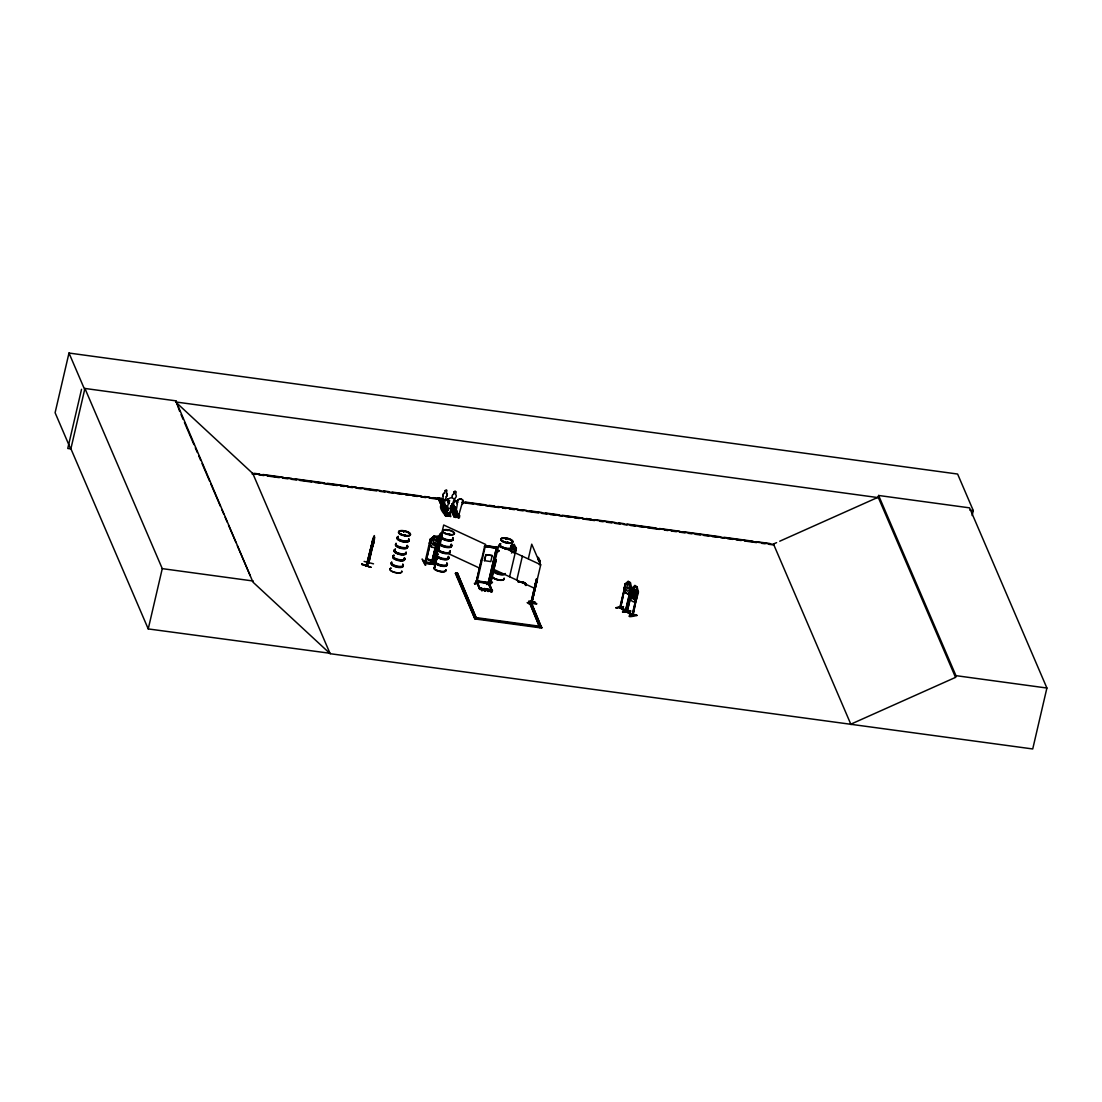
<?xml version="1.0" encoding="UTF-8"?>
<svg xmlns="http://www.w3.org/2000/svg" width="1102" height="1102" viewBox="0 0 1102 1102"><rect width="100%" height="100%" fill="white"/><g stroke="black" fill="none" stroke-linecap="round" stroke-linejoin="round"><path stroke-width="1.5" d="M371.305 545.834L371.195 548.686C374.019 547.666 375.355 530.489 374.129 539.663M441.682 536.564L441.709 533.478M637.769 591.512L632.768 615.784L632.369 614.558M443.693 503.642L443.142 502.953L443.417 503.793M448.886 515.722L449.492 513.119L448.004 512.829C446.517 519.951 448.073 509.51 448.927 513.752M448.28 512.761L448.679 513.78M449.037 513.601L448.294 513.56M452.219 504.812L452.302 504.964M456.104 492.153L455.608 494.619A2.19 1.97 -24.4 0 1 455.319 497.801L453.101 505.419M457.468 515.116L457.771 514.235M457.482 513.987L458.046 514.73L457.178 513.89M366.332 564.913L367.021 564.816L366.167 565.877L368.564 562.888M449.96 513.587L449.671 514.827L445.511 514.29L446.158 515.364L450.153 515.901L450.319 513.628L450.663 516.686M536.688 603.441L527.114 602.642L536.674 604.13M476.381 582.476L477.276 581.939L476.381 581.374M476.505 581.884L489.123 583.633M476.532 580.947L479.907 589.267L476.353 581.553M477.235 581.897L476.16 581.636L489.012 583.082M497.264 547.653L488.944 583.495M479.687 589.336L479.852 588.592L492.484 590.314L492.318 591.058L479.687 589.336L476.229 581.236L489.054 583.165L497.374 547.653L484.825 545.958M364.115 561.441L373.509 563.838M515.681 548.3L514.317 553.163M441.806 504.771L443.307 496.134A2.19 1.97 -24.4 0 1 444.478 493.049L444.505 493.104A2.19 1.97 -24.4 0 0 443.335 496.175L443.307 496.134M448.362 502.636L446.379 514.303L449.533 514.717L452.826 503.215A3.278 2.948 -24.4 0 0 453.804 498.999A3.278 2.948 -24.4 0 0 449.34 498.407A3.278 2.948 -24.4 0 0 448.362 502.636L448.404 502.705M458.542 515.943L461.834 504.44A3.278 2.948 -24.4 0 0 462.812 500.225A3.278 2.948 -24.4 0 0 458.363 499.633A3.278 2.948 -24.4 0 0 457.371 503.862L455.388 515.529L454.603 514.235L454.244 515.791M445.566 514.331L445.966 513.05L445.236 514.565M972.129 515.543L973.286 510.57L957.61 474.039L68.985 353.039L55.1 412.727L70.776 449.258L84.923 388.455L175.893 400.839L252.964 582.131L330.145 653.693L1032.726 748.961L1046.9 688.034L969.567 507.857L878.611 495.473L878.198 497.222L955.53 677.386L850.799 724.193M81.534 389.295L67.759 448.473L70.955 448.9M175.893 400.839L179.695 411.445M330.104 653.293L148.233 628.925L162.269 568.632L84.923 388.455M366.195 565.849L372.297 541.798M366.594 565.932L372.462 541.523L366.498 565.973L368.771 562.02M368.771 563.274L372.407 545.683M368.467 562.888L373.73 540.641M374.418 539.14L368.729 563.26M423.953 560.684C429.89 575.547 416.157 547.487 425.524 564.927M425.923 562.323L424.876 562.185L424.725 563.191L430.317 539.195L431.337 539.401M439.533 500.253L442.632 500.873M428.21 559.472L435.993 562.805L428.32 559.1M445.731 515.819L440.855 505.281L445.745 505.432C455.897 515.323 433.72 507.691 447.949 510.295M441.199 504.234L441.434 503.187L441.998 503.931M441.682 503.228L441.489 504.055L444.147 504.399L444.588 503.6L444.409 505.598M441.503 505.873L446.227 506.493L441.503 505.873L438.031 498.132M444.505 493.104L445.236 490.431M441.833 506.589L446.558 507.209L441.833 506.589L446.916 516.177L438.885 498.118M445.745 505.432L445.277 506.08L441.516 504.936L441.764 503.903L444.092 504.193L446.282 496.52A2.19 1.97 -24.4 0 0 446.572 493.338L446.751 490.252M444.34 504.647L444.588 503.6M444.478 505.115L444.34 503.573M435.676 545.449L431.915 561.386L436.199 545.297M435.951 545.573L432.177 561.51L432.094 560.491L432.948 560.505M431.667 563.99L436.13 562.695M432.246 561.497L436.475 545.421M435.014 566.318L433.417 561.951L434.973 565.106M438.899 540.503L433.251 564.362L438.803 540.173M424.669 563.053C440.442 565.491 434.408 562.53 425.703 562.254M424.931 563.232L434.092 564.444L439.588 540.435L438.789 540.448M438.899 544.374L439.753 540.545L430.262 539.333L429.381 543.121L431.653 547.322L429.477 543.052L438.899 544.374L434.863 547.749L438.872 544.333M446.158 515.364L445.966 513.05M432.053 564.238L435.772 562.874M435.689 562.874L435.717 563.122M435.565 563.756L435.138 562.406M436.268 561.138L437.026 557.846M438.748 549.691L441.241 539.773L440.524 539.443L434.808 563.439L435.772 563.659M452.316 497.36L452.343 497.415A2.19 1.97 -24.4 0 1 453.514 494.33L454.244 491.657M453.514 494.33L454.01 492.181M451.668 506.107L452.054 504.303C454.41 503.876 451.517 508.49 453.005 504.427M449.96 515.185L450.319 513.628M451.751 509.827L456.476 510.446L451.751 509.827L455.264 517.348L454.603 514.235M453.156 505.625L453.597 504.84L453.68 506.576L452.757 506.7M453.363 505.873L453.597 504.84M453.487 506.341L453.349 504.799M450.814 505.997L454.754 506.658L456.724 511.466M455.167 508.036L450.511 507.099M454.974 514.29L454.685 515.529L458.68 516.053L459.465 517.664M456.448 516.769L457.013 514.055L458.46 514.248L457.895 516.948L458.46 514.248L457.055 514.414M458.68 516.053L458.969 514.813L459.823 515.929C457.757 522.155 455.567 510.226 454.093 508.683L458.101 517.692M458.969 516.411L459.341 514.854M458.969 514.813L459.162 517.127L455.167 516.59L455.098 515.309M539.222 626.253L528.974 601.21L530.806 601.458L541.716 628.016L474.907 618.925L455.401 573.495L457.413 572.999L476.739 619.172L457.413 572.999M434.684 563.37L443.707 525.007L485.693 544.471L476.835 582.889L476.064 582.572L481.602 558.645L482.497 558.907L481.602 558.645M476.105 582.572L481.794 558.59M482.029 557.626L484.756 545.724L485.472 545.876M476.284 582.462L476.326 581.222M476.615 582.834L476.849 581.952M485.899 554.761L484.508 560.725L485.858 554.65L492.222 555.615L485.858 554.65M479.783 581.429L474.356 583.316M480.472 589.446L477.111 581.663M480.885 588.041C486.023 591.967 477.469 586.044 483.186 589.102L484.784 588.564L483.53 589.859L485.541 591.113L483.53 589.859M484.053 588.468L483.075 589.598L481.657 588.137M474.907 618.925L455.567 572.737M485.665 590.617L483.323 589.529L481.602 590.576L482.869 589.267M482.332 590.672L483.323 589.529M476.422 618.415L476.587 617.671L539.732 626.267M484.467 560.615L490.831 561.593L492.167 555.518M485.541 591.113L484.894 590.507M491.561 590.879L488.2 583.178L496.575 547.363L488.2 583.206L491.602 590.658M487.043 588.867C492.167 592.807 483.613 586.884 489.343 589.942L490.927 589.405L489.674 590.7L491.699 591.939L489.674 590.7M490.211 589.308L489.219 590.438L487.8 588.978M491.809 591.443L489.481 590.355L487.745 591.402L489.012 590.107M496.093 560.105L490.39 584.074L496.093 560.105L495.197 559.844L489.66 583.771L490.597 583.964M489.591 583.729L498.765 545.27L540.738 564.734L531.674 603.249L530.861 602.863L531.867 603.097M488.475 591.512L489.481 590.355M491.699 591.939L491.051 591.347M492.098 590.851L489.136 582.559L476.519 580.837M514.29 553.039L515.571 548.149M509.592 576.745L516.259 548.41L515.447 552.267M516.81 580.093L522.362 556.221M518.229 581.76L523.051 582.049L522.968 582.958L522.913 581.718L522.83 582.862M522.72 582.586L523.367 582.972L518.326 581.415M528.395 558.507L531.729 544.181L540.586 564.844M523.312 582.944L523.56 582.063M518.216 581.911L524.538 582.6L525.53 585.41L526.095 585.01M529.18 603.607C533.189 605.549 539.594 598.441 529.222 603.676M540.269 561.001L538.589 560.78C536.123 552.653 540.972 561.152 539.36 560.918M541.716 628.016L530.806 601.458M539.388 564.789L540.076 560.849L539.36 560.877M536.467 578.977L530.93 602.904L536.467 578.977L537.184 579.308M531.439 602.822L532.28 602.395L531.632 602.023M531.839 602.904L537.39 579.032L531.66 603.207M539.884 627.768L528.974 601.21M616.142 607.932L623.539 606.637L616.28 607.574M626.253 584.432L628.168 581.36L630.385 582.586L631.639 587.697L626.06 611.582C625.261 611.555 616.789 606.389 620.867 607.133M630.62 591.416L627.754 593.937L625.509 592.601L624.269 587.49L625.233 583.688L628.168 581.36M619.779 607.698L625.564 583.743L620.646 608.015L619.985 606.83M625.564 583.743L620.109 607.657L626.322 611.541L631.542 587.669M620.398 608.056L625.853 583.798M622.713 611.541C647.329 609.599 606.72 614.021 629.931 610.673M623.002 611.748L630.096 611.211M630.978 587.049L625.33 611.155M631.226 587.283L625.592 611.114M631.956 587.889L626.404 611.858L632.713 615.742M631.749 593.083L632.286 587.945L626.473 611.858M632.438 588.275L627.024 612.23L631.005 596.265M629.903 610.604L630.137 611.279M636.86 615.522C634.587 612.216 621.018 619.31 636.86 615.467M632.066 615.384L637.672 591.223M626.666 611.775L632.961 615.701L637.934 591.485L632.314 615.302M636.433 599.488L638.513 591.843M955.53 677.386L955.944 675.65L878.611 495.473M373.964 537.569C368.853 559.265 378.62 521.687 371.966 541.702M452.826 503.215L449.492 514.634L450.153 515.901M372.008 547.666L373.688 542.887M373.468 542.501L371.911 546.055L373.73 537.294M443.651 503.311L443.293 503.738M479.563 588.95L492.208 590.672M479.714 589.115L492.208 590.92M488.93 583.11L492.318 591.058M441.792 533.52L439.781 537.115L439.67 540.063L441.296 538.231M497.167 547.501L486.12 545.807M438.816 537.39L440.635 533.396L442.549 532.845M361.676 564.486L370.975 567.296M628.746 582.283L626.928 586.746L627.961 589.074L629.394 586.388L628.815 582.269M443.569 503.586C443.376 502.967 442.646 503.407 443.596 504.936L443.376 503.394M448.597 513.215L448.459 513.89M457.798 514.923L457.358 514.799M510.625 546.482L511.81 544.443L512.857 544.622L512.788 549.705L510.336 550.807M448.679 513.022L448.418 513.628M457.647 513.89L457.33 514.097M457.592 514.469L457.743 514.414M441.613 500.955L440.566 500.721L441.172 500.363M453.445 510.405L455.415 510.915L453.349 510.185M437.728 537.611L440.635 533.299L442.605 532.734M623.374 607.009L615.853 607.836M622.658 611.982L630.192 610.839M403.897 531.811C402.643 530.668 404.186 532.142 403.663 531.15M404.902 534.883C404.282 535.352 405.701 535.145 404.806 535.035M447.688 530.351L447.426 530.117M449.409 534.622L450.126 534.346L449.148 533.878M506.341 539.057L505.377 538.726L506.397 538.823M505.818 538.423L505.859 538.754M506.92 542.418L507.87 542.336L506.837 542.749M506.975 542.556L507.939 542.267M434.326 536.068L431.254 542.418L432.81 544.953L434.877 545.228L437.439 543.245L437.48 536.343L434.284 535.93L430.262 539.333L434.284 535.93M526.053 585.479L524.896 582.889L526.012 585.341M486.478 584.349L492.498 582.228L486.891 584.418M492.332 582.6L486.822 584.459M366.58 564.927L368.454 562.599M366.911 565.023L368.771 562.695M445.249 490.486L446.544 490.17M454.272 491.712L455.016 491.327M630.688 591.402L627.672 593.95L625.564 592.518M511.48 553.039L514.069 551.152L514.111 544.195L516.425 548.576M481.602 590.576L482.759 589.763M483.654 589.363L484.784 588.564M487.745 591.402L488.902 590.603M489.798 590.204L490.927 589.405M445.69 515.791C433.485 502.581 446.489 501.286 447.715 510.419M441.227 505.157L438.279 498.035M442.081 505.143L438.94 498.008M447.481 511.81L444.409 505.956M453.969 507.264L454.933 507.375M449.079 513.243L450.442 516.259L449.533 516.315M454.3 517.196L450.195 508.146L454.3 517.196L459.451 517.485M450.635 507.843L455.03 517.265M455.209 517.293L455.952 517.389L451.558 507.967M458.804 517.775L454.355 508.504M432.163 560.436L433.031 560.45M440.566 500.721L441.571 501.121M446.393 509.592C442.536 509.523 445.249 508.201 446.406 509.689M447.867 530.214L447.081 530.351L448.128 530.544M449.561 534.194L448.321 534.112M448.845 533.878L449.423 534.208M505.68 538.644L506.121 539.085M506.217 538.63L505.57 538.644M507.485 542.887L507.939 542.46M776.593 542.625L773.466 544.016L850.992 724.606M779.72 541.22L878.198 497.222M431.612 564.031L436.268 562.351M474.618 583.908L480.114 582.076L474.645 583.964M437.797 537.624L437.866 537.666M437.907 544.622L439.946 544.002L437.99 544.663M434.353 557.75L437.246 558.921M441.268 505.184L442.136 505.143M444.065 505.391L444.671 505.474M453.625 506.7L452.523 504.041M454.341 507.292L457.068 513.312M445.387 515.984L450.442 516.259M455.87 517.417L451.476 508.132M403.869 531.563L403.511 531.77M630.385 582.586L629.765 589.873L627.865 591.264L626.473 590.397L625.592 587.27M626.143 584.101L625.316 583.784M634.972 585.548L632.314 591.471L633.195 594.598L634.587 595.466L636.488 594.074L637.108 586.774L638.361 591.884M624.269 587.49L625.647 592.518M632.286 587.945L634.876 585.438L637.108 586.774M630.909 591.691L632.314 596.788L634.394 598.138L637.231 595.686M631.047 591.76C638.65 580.534 636.102 590.975 635.606 597.863L633.705 599.254L632.314 598.386L631.432 595.259C630.275 585.741 641.033 593.152 633.912 589.239L633.981 592.835L635.73 592.256L636.116 590.589L637.397 595.686M630.192 595.479L631.267 600.59L633.512 601.926L636.515 599.474M630.991 591.691L632.369 596.705M634.38 598.028L632.286 596.719M626.143 610.66L625.798 610.246M627.052 612.202L626.914 610.907L626.873 611.844M434.105 564.472L434.395 563.577L433.554 563.508M526.081 583.578L525.434 583.674M403.869 531.26L403.635 531.605M405.495 535.586L405.205 535.352M454.988 491.272L455.787 491.533M507.636 542.914L508.38 542.859L507.815 542.225M405.329 535.572L406.128 535.627M405.591 535.806L404.489 535.489M445.263 553.411L444.561 553.273M401.224 554.582L400.508 554.444M434.959 563.315L435.676 563.632M489.949 582.738L490.418 583.151M450.525 506.162L453.872 506.851M450.842 507.815L455.567 508.435L450.759 508.118M456.889 511.824L452.164 511.204L456.958 511.521L454.754 506.658M446.448 514.124L446.021 516.039L440.952 505.115M436.268 536.826L435.235 536.688L433.472 539.787L433.747 543.052L436.185 541.867L436.254 536.784M431.323 539.167L425.606 563.342L431.171 539.305M431.736 547.226L434.863 547.749M424.876 562.185L433.224 563.549M518.133 581.649L522.871 582.283M525.323 583.619L526.177 583.729M535.517 586.732L534.856 584.156M878.377 497.649L175.631 401.954L252.813 473.529L448.555 500.17M969.898 510.102L973.286 510.57M254.342 473.337L259.438 474.025M262.841 474.494L283.269 477.276M286.672 477.731L291.782 478.433M295.184 478.902L324.126 482.841M327.528 483.296L347.957 486.078M351.359 486.547L356.456 487.236M359.858 487.704L380.286 490.486M383.689 490.941L388.799 491.644M392.202 492.098L421.143 496.038M424.545 496.506L429.656 497.209M433.058 497.663L438.155 498.366M465.388 502.071L485.817 504.854M489.219 505.308L494.33 506.011M497.732 506.479L518.16 509.248M521.563 509.716L526.673 510.419M530.076 510.873L541.991 512.499M545.394 512.967L559.003 514.813M562.406 515.281L582.834 518.064M586.236 518.519L591.347 519.221M594.749 519.676L615.178 522.458M618.58 522.927L623.691 523.615M627.093 524.084L656.021 528.023M659.423 528.492L679.851 531.274M683.254 531.729L720.708 536.826M724.11 537.294L753.038 541.234M756.44 541.702L770.064 543.548M453.666 500.873L457.068 501.327M462.165 502.03L773.645 544.443M252.069 473.943L255.485 474.397M258.887 474.866L263.998 475.568M267.414 476.023L279.343 477.648M282.759 478.116L287.87 478.805M291.272 479.274L296.383 479.976M299.799 480.431L311.728 482.056M315.131 482.524L320.255 483.213M323.657 483.682L337.295 485.541M340.697 486.01L344.113 486.464M347.516 486.932L352.64 487.635M356.042 488.09L361.153 488.792M364.569 489.247L376.498 490.872M379.901 491.34L385.011 492.043M388.427 492.498L393.538 493.2M396.954 493.668L402.065 494.357M405.467 494.826L408.883 495.28M412.286 495.748L417.396 496.451M420.812 496.906L425.923 497.608M429.325 498.076L441.268 499.702M444.671 500.156L449.781 500.859M453.197 501.314L458.308 502.016M461.71 502.484L473.64 504.11M477.056 504.564L482.166 505.267M485.583 505.735L499.206 507.581M502.622 508.05L506.025 508.518M509.441 508.972L514.551 509.675M517.954 510.143L523.078 510.832M526.481 511.3L538.41 512.926M541.826 513.38L546.936 514.083M550.339 514.551L555.463 515.24M558.866 515.708L562.268 516.177M565.684 516.631L570.795 517.334M574.211 517.802L579.321 518.491M582.724 518.959L594.653 520.585M599.777 521.274L603.18 521.742M606.582 522.21L611.706 522.899M615.109 523.367L620.219 524.056M623.636 524.524L627.038 524.993M630.454 525.461L635.565 526.15M638.967 526.618L644.091 527.307M647.494 527.775L659.423 529.401M664.534 530.09L667.95 530.558M671.352 531.026L676.463 531.715M679.879 532.183L684.989 532.886M688.406 533.34L691.808 533.809M695.224 534.277L700.335 534.966M703.737 535.434L708.848 536.123M712.264 536.591L717.374 537.294M720.777 537.748L724.193 538.217M727.596 538.685L732.72 539.374M736.122 539.842L741.233 540.545M744.649 540.999L756.578 542.625M761.689 543.327L765.105 543.782M768.507 544.25L773.618 544.953M486.12 545.71L497.181 547.184M455.401 573.495L457.247 573.743M477.827 581.415L487.304 582.71M480.775 588.537L481.533 588.633M483.943 588.964L484.66 589.06M486.919 589.363L487.676 589.474M490.087 589.804L490.817 589.901M481.726 590.08L482.442 590.176M487.869 590.906L488.585 591.003M528.795 601.954L530.641 602.202M955.944 675.65L1046.9 688.034M162.269 568.632L253.226 581.016M475.072 618.181L541.895 627.272M516.287 548.548L515.419 548.397M441.434 500.942L440.662 500.639M627.203 611.321L626.707 611.018M626.06 611.582L626.005 610.315L620.536 607.436M627.506 611.596L633.251 614.861L627.258 611.624M506.135 538.479L505.501 538.74M371.911 547.556L371.222 548.576M490.032 582.751L490.831 583.123L490.307 584.06M495.197 559.844L495.914 560.174M493.2 569.142L535.186 588.606M449.037 553.92L480.128 568.343M626.17 610.701L620.798 607.395M437.425 559.293L434.105 557.764L437.108 559.389M428.155 559.554L435.869 563.301L427.907 559.664M489.357 590.851L490.927 591.843M483.213 590.025L484.784 591.003M629.421 615.742L636.653 614.875L629.366 616.128M437.48 536.343L439.781 540.586M461.834 504.44L461.862 504.523A3.278 2.948 -24.4 0 0 462.854 500.308A3.278 2.948 -24.4 0 0 458.391 499.716A3.278 2.948 -24.4 0 0 457.413 503.931L457.371 503.862M454.437 508.339L456.751 513.27M446.572 493.338L446.599 493.379A2.19 1.97 -24.4 0 1 446.31 496.575L446.31 496.575M447.963 499.234L449.34 502.305M447.66 499.44L449.01 502.264M447.343 499.151L449.368 503.628M447.04 499.358L449.024 503.586M450.553 508.022L454.74 517.045M441.682 498.6L444.202 504.234M445.718 507.512L447.054 510.529M441.475 498.338L444.147 504.22M441.186 498.545L443.803 504.179M440.869 498.256L443.596 504.151M444.974 507.416L447.137 511.962M440.566 498.462L443.83 505.501M438.334 497.925L446.82 516.163M433.472 561.992L434.587 564.982M423.802 561.042L425.565 565.064M252.633 473.102L330.145 653.693M181.059 414.6L183.084 419.339M184.447 422.507L193.938 444.629M195.302 447.798L197.341 452.536M198.691 455.691L200.729 460.443M202.079 463.598L209.545 480.982M210.909 484.15L220.4 506.273M221.764 509.427L223.789 514.166M225.152 517.334L227.191 522.072M228.541 525.241L236.007 542.625M237.357 545.779L250.25 575.809M68.985 353.039L84.675 389.571M70.9 448.762L148.233 628.925M451.434 545.889A6.144 2.19 13.1 0 1 445.001 547.212A6.144 2.19 13.1 0 1 439.891 543.176M451.131 544.856A6.226 2.218 13.1 0 1 445.869 547.019A6.226 2.218 13.1 0 1 439.905 542.776M450.153 551.386A6.144 2.19 13.1 0 1 442.935 552.501A6.144 2.19 13.1 0 1 439.312 548.383M439.34 548.3A6.144 2.19 13.1 0 0 442.935 552.501A6.144 2.19 13.1 0 0 450.139 551.468M450.195 551.028A6.102 2.176 13.1 0 1 443.032 552.143A6.102 2.176 13.1 0 1 439.45 547.97M450.208 551.193A6.144 2.19 13.1 0 1 442.99 552.309A6.144 2.19 13.1 0 1 439.367 548.107M452.66 538.272A6.226 2.218 13.1 0 1 446.613 540.269A6.226 2.218 13.1 0 1 442.164 535.806M451.214 544.126A6.144 2.19 13.1 0 1 446.034 546.275A6.144 2.19 13.1 0 1 440.139 542.074M452.495 538.644A6.144 2.19 13.1 0 1 447.316 540.793A6.144 2.19 13.1 0 1 441.42 536.591M451.2 544.512A6.226 2.218 13.1 0 1 445.952 546.688A6.226 2.218 13.1 0 1 439.973 542.432M452.743 537.928A6.226 2.218 13.1 0 1 446.682 539.925A6.226 2.218 13.1 0 1 442.246 535.476M452.757 537.542A6.144 2.19 13.1 0 1 446.778 539.525A6.144 2.19 13.1 0 1 442.398 535.117M447.068 564.665A6.144 2.19 13.1 0 1 440.621 565.987A6.144 2.19 13.1 0 1 435.524 561.951M446.751 563.632A6.226 2.218 13.1 0 1 441.503 565.794A6.226 2.218 13.1 0 1 435.524 561.552M445.759 570.175A6.116 2.176 13.1 0 1 438.568 571.291A6.116 2.176 13.1 0 1 434.987 567.103M445.842 569.789A6.116 2.176 13.1 0 1 438.665 570.905A6.116 2.176 13.1 0 1 435.07 566.717M449.506 551.358A6.102 2.176 13.1 0 1 443.569 553.314A6.102 2.176 13.1 0 1 439.216 548.948M445.842 569.968A6.144 2.19 13.1 0 1 438.61 571.084A6.144 2.19 13.1 0 1 435.001 566.883M450.098 551.689A6.144 2.19 13.1 0 1 442.866 552.805A6.144 2.19 13.1 0 1 439.257 548.603M448.294 557.047A6.226 2.218 13.1 0 1 442.246 559.045A6.226 2.218 13.1 0 1 437.797 554.582M446.847 562.902A6.144 2.19 13.1 0 1 441.668 565.05A6.144 2.19 13.1 0 1 435.772 560.849M448.128 557.419A6.144 2.19 13.1 0 1 442.949 559.568A6.144 2.19 13.1 0 1 437.053 555.367M446.833 563.287A6.226 2.218 13.1 0 1 441.585 565.464A6.226 2.218 13.1 0 1 435.607 561.207M448.362 556.703A6.226 2.218 13.1 0 1 442.315 558.7A6.226 2.218 13.1 0 1 437.88 554.237M448.376 556.317A6.144 2.19 13.1 0 1 442.412 558.287A6.144 2.19 13.1 0 1 438.031 553.893M510.956 546.702A6.226 2.218 13.1 0 1 504.909 548.7M503.366 548.259A6.226 2.218 13.1 0 1 501.947 547.708M500.79 547.06A6.226 2.218 13.1 0 1 499.936 546.399M499.454 545.738A6.226 2.218 13.1 0 1 500.473 544.236M498.448 550.504A6.144 2.19 13.1 0 0 498.173 551.606A6.144 2.19 13.1 0 1 498.917 551.234M510.791 547.088A6.144 2.19 13.1 0 1 507.884 549.471M506.397 549.347A6.144 2.19 13.1 0 1 504.826 549.058M500.763 547.446A6.144 2.19 13.1 0 1 499.922 546.785M499.454 546.124A6.144 2.19 13.1 0 1 500.446 544.65M511.039 546.358A6.226 2.218 13.1 0 1 504.992 548.369A6.226 2.218 13.1 0 1 500.542 543.906M511.052 545.972A6.144 2.19 13.1 0 1 505.088 547.956A6.144 2.19 13.1 0 1 500.707 543.548M497.856 551.716A6.226 2.218 13.1 0 1 498.93 550.821M497.939 551.372A6.226 2.218 13.1 0 1 499.013 550.49M505.088 574.197A6.144 2.19 13.1 0 1 498.93 574.418A6.144 2.19 13.1 0 1 493.544 571.483M505.253 573.839A6.226 2.218 13.1 0 1 499.013 574.059A6.226 2.218 13.1 0 1 493.558 571.098M504.055 578.605A6.116 2.176 13.1 0 1 498.421 580.093A6.116 2.176 13.1 0 1 492.222 576.415M504.137 578.247A6.116 2.176 13.1 0 1 498.517 579.721A6.116 2.176 13.1 0 1 492.305 576.043M504.137 578.385A6.144 2.19 13.1 0 1 498.476 579.872A6.144 2.19 13.1 0 1 492.236 576.181M495.087 564.513A6.226 2.218 13.1 0 1 495.363 563.397M503.559 573.687A6.144 2.19 13.1 0 1 493.806 570.381M495.073 564.899A6.144 2.19 13.1 0 1 495.349 563.797A6.144 2.19 13.1 0 1 495.266 563.205M505.336 573.495A6.226 2.218 13.1 0 1 499.082 573.729A6.226 2.218 13.1 0 1 493.627 570.753M495.17 564.169A6.226 2.218 13.1 0 1 495.445 563.053M407.382 547.06A6.144 2.19 13.1 0 1 400.949 548.383A6.144 2.19 13.1 0 1 395.838 544.347M407.079 546.027A6.226 2.218 13.1 0 1 401.831 548.19A6.226 2.218 13.1 0 1 395.852 543.933M406.101 552.639A6.144 2.19 13.1 0 1 398.869 553.755A6.144 2.19 13.1 0 1 395.26 549.554M406.156 552.198A6.102 2.176 13.1 0 1 398.979 553.314A6.102 2.176 13.1 0 1 395.398 549.127M406.17 552.35A6.144 2.19 13.1 0 1 398.938 553.466A6.144 2.19 13.1 0 1 395.329 549.264M408.608 539.443A6.226 2.218 13.1 0 1 402.561 541.44A6.226 2.218 13.1 0 1 398.125 536.977M407.175 545.297A6.144 2.19 13.1 0 1 401.996 547.432A6.144 2.19 13.1 0 1 396.1 543.245M408.443 539.815A6.144 2.19 13.1 0 1 402.478 541.785A6.144 2.19 13.1 0 1 398.097 537.39M407.161 545.683A6.226 2.218 13.1 0 1 401.899 547.846A6.226 2.218 13.1 0 1 395.935 543.603M408.69 539.098A6.226 2.218 13.1 0 1 402.643 541.096A6.226 2.218 13.1 0 1 398.194 536.633M408.704 538.713A6.144 2.19 13.1 0 1 402.74 540.683A6.144 2.19 13.1 0 1 398.359 536.288M403.015 565.836A6.144 2.19 13.1 0 1 396.582 567.144A6.144 2.19 13.1 0 1 391.472 563.122M402.712 564.803A6.226 2.218 13.1 0 1 397.464 566.965A6.226 2.218 13.1 0 1 391.485 562.709M401.748 571.346A6.144 2.19 13.1 0 1 394.516 572.475A6.144 2.19 13.1 0 1 390.907 568.26M401.789 571.125A6.144 2.19 13.1 0 1 394.571 572.241A6.144 2.19 13.1 0 1 390.962 568.04M405.453 552.529A6.102 2.176 13.1 0 1 399.53 554.485A6.102 2.176 13.1 0 1 395.177 550.105M406.046 552.832A6.144 2.19 13.1 0 1 398.828 553.948A6.144 2.19 13.1 0 1 395.219 549.746M404.241 558.204A6.226 2.218 13.1 0 1 398.194 560.215A6.226 2.218 13.1 0 1 393.745 555.752M402.809 564.072A6.144 2.19 13.1 0 1 397.615 566.208A6.144 2.19 13.1 0 1 391.733 562.02M404.076 558.59A6.144 2.19 13.1 0 1 398.111 560.56A6.144 2.19 13.1 0 1 393.731 556.166M402.795 564.458A6.226 2.218 13.1 0 1 397.533 566.621A6.226 2.218 13.1 0 1 391.568 562.378M404.324 557.874A6.226 2.218 13.1 0 1 398.277 559.871A6.226 2.218 13.1 0 1 393.827 555.408M404.806 558.135A6.144 2.19 13.1 0 1 397.602 559.265A6.144 2.19 13.1 0 1 393.993 555.064M635.758 593.331L633.994 595.479L634.353 599.157L633.485 595.796L631.405 597.16L633.251 595.039L632.796 591.485L633.774 594.694L635.758 593.331M635.275 590.7L634.848 596.044L633.099 596.623C632.424 595.218 633.223 589.474 635.275 590.7M484.522 546.427L497.14 548.259L484.522 546.427M361.8 564.045L370.988 567.31L361.773 564.072M438.706 498.435L441.861 498.848L438.706 498.435M438.927 498.903L442.067 499.316L438.927 498.903M439.243 499.619L442.398 500.032L439.243 499.619M439.85 500.969L443.004 501.382L439.85 500.969M442.315 507.65L447.04 508.27L442.315 507.65M442.742 508.601L447.467 509.22L442.742 508.601M451.324 508.876L456.049 509.51L451.324 508.876M534.622 602.16L529.153 604.061L534.622 602.215M453.445 506.81L452.095 503.972L453.445 506.81M445.098 533.244A6.144 2.19 13.1 0 0 454.534 533.506A6.144 2.19 13.1 0 0 446.007 529.566A6.144 2.19 13.1 0 0 445.098 533.244M445.043 533.561A6.102 2.176 13.1 0 0 454.41 533.823A6.102 2.176 13.1 0 0 445.952 529.91A6.102 2.176 13.1 0 0 445.043 533.561M503.462 541.44A6.116 2.176 13.1 0 0 512.843 541.702A6.116 2.176 13.1 0 0 504.372 537.776A6.116 2.176 13.1 0 0 503.462 541.44M503.338 541.991A6.116 2.176 13.1 0 0 512.719 542.253A6.116 2.176 13.1 0 0 504.248 538.327A6.116 2.176 13.1 0 0 503.338 541.991M503.394 541.674A6.144 2.19 13.1 0 0 512.829 541.936A6.144 2.19 13.1 0 0 504.317 537.983A6.144 2.19 13.1 0 0 503.394 541.674M401.1 534.194A6.144 2.19 13.1 0 0 410.536 534.456A6.144 2.19 13.1 0 0 402.01 530.517A6.144 2.19 13.1 0 0 401.1 534.194M401.004 534.732A6.102 2.176 13.1 0 0 410.357 534.993A6.102 2.176 13.1 0 0 401.913 531.081A6.102 2.176 13.1 0 0 401.004 534.732M401.059 534.387A6.144 2.19 13.1 0 0 410.481 534.649A6.144 2.19 13.1 0 0 401.968 530.709A6.144 2.19 13.1 0 0 401.059 534.387"/></g></svg>
